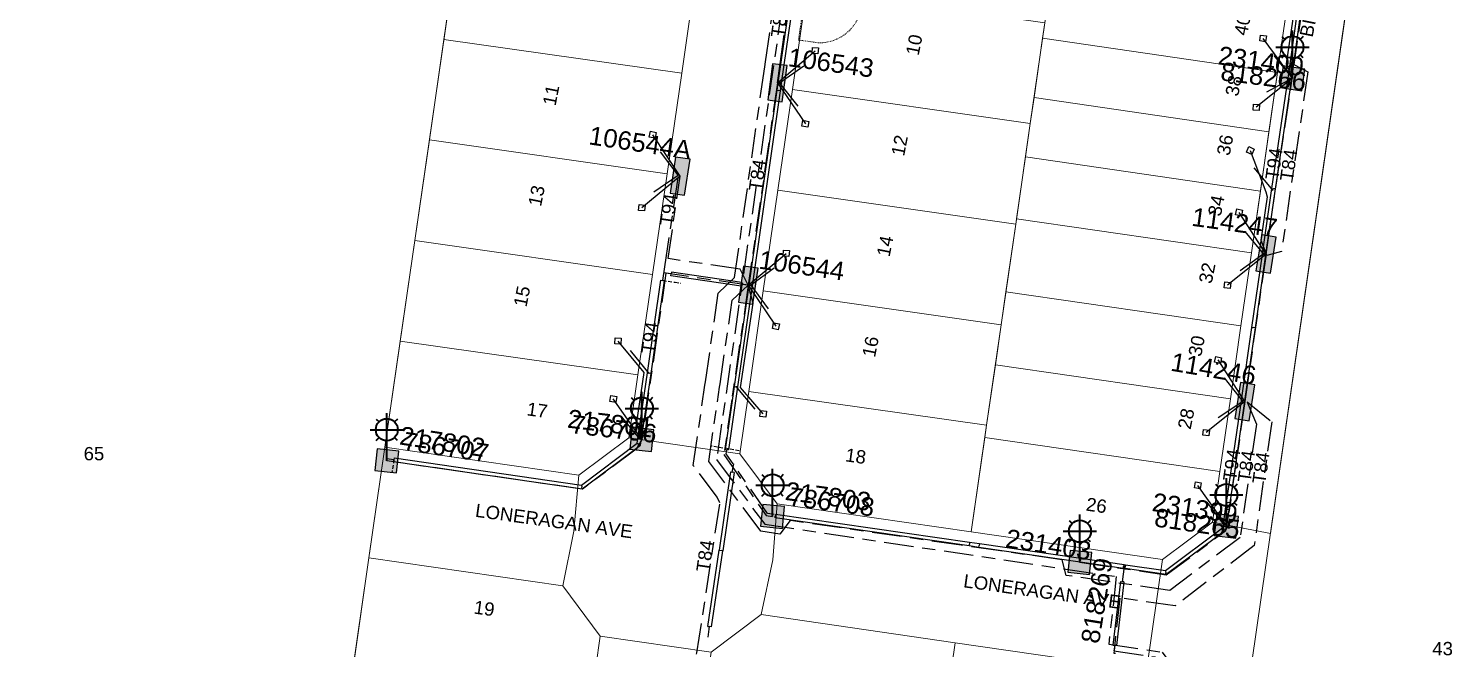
# Model space of a CAD drawing. Header units: metres. Extents: x 300545 to 301772, y 6244522 to 6246099.
# Drawn here: x 300962.2 to 301155.6, y 6245055.9 to 6245140.1 of the extents above; entities that cross this region are included whole.
import ezdxf
from ezdxf.enums import TextEntityAlignment as Align

# ---------------------------------------------------------------- set-up
doc = ezdxf.new("R2010")
doc.units = ezdxf.units.M
for name, pattern in [('Cable Exist UG', [8.2, 4, -1.2, 1.8, -1.2]), ('DASHED', [0.75, 0.5, -0.25]), ('HIDDEN', [0.375, 0.25, -0.125]), ('HIDDEN2', [0.1875, 0.125, -0.0625])]:
    doc.linetypes.add(name, pattern=pattern)
doc.layers.get('0').update_dxf_attribs({"color": 6})
for name, color, linetype, lineweight in [('Cadastre Land Parcels_SP_EXT', 9, 'Continuous', 5), ('Cadastre Other Property_SP_EXT', 9, 'HIDDEN', 5), ('Cadastre Roads_SP_EXT', 9, 'Continuous', 5)]:
    doc.layers.add(name, color=color, linetype=linetype, lineweight=lineweight)
for name, color, linetype in [('Duct_SP_EXT', 7, 'Continuous'), ('Equip_SP_SL_EXT', 7, 'Continuous'), ('Mains_HV_EXT', 7, 'Continuous'), ('Mains_LV_EXT', 7, 'Continuous'), ('Mains_LV_SL_EXT', 7, 'Continuous'), ('Services_SP_EXT', 7, 'Continuous'), ('SupportsUG_SP_LV_EXT', 7, 'Continuous'), ('SupportsUG_SP_LV_SL_EXT', 7, 'Continuous'), ('Trench_SP_EXT', 7, 'Continuous')]:
    doc.layers.add(name, color=color, linetype=linetype)
doc.layers.add('UNKNOWN_FEATURES', color=1, linetype='DASHED', plot=False)
doc.styles.add('COLUMN_LABEL', font='arial.ttf')
doc.styles.add('iecARIAL', font='arial.ttf', dxfattribs={"height": 2})
doc.styles.add('POLE_LABEL', font='arial.ttf')
doc.styles.get("Standard").update_dxf_attribs({"font": 'arial.ttf'})

# ---------------------------------------------------------------- blocks, each defined once
blk = doc.blocks.new('COLUMN_EXT')
blk.add_hatch(color=256).paths.add_polyline_path([(-1.49, 1.48), (-1.49, -1.49), (1.48, -1.49), (1.48, 1.48)])
blk.add_lwpolyline([(-1.49, -1.49), (1.48, -1.49), (1.48, 1.48), (-1.49, 1.48)], close=True)
for tag, height, style, flags, p in [('ASSET_NUM', 2.5, 'COLUMN_LABEL', 8, (2, 2)), ('STRUCTURE_PLANT_NUMBER', 0.2, 'POLE_LABEL', 9, (1.81, 0.03)), ('STREET_CODE', 0.2, 'COLUMN_LABEL', 9, (1.81, -0.2))]:
    blk.add_attdef(tag, text='', height=height, dxfattribs=dict(style=style, flags=flags)).set_placement(p, align=Align.MIDDLE_LEFT)
at = {"flags": 9}
for tag, p in [('COLUMN_TYPE', (1.81, -0.4)), ('OWNED_BY', (1.81, -0.6)), ('STATE', (1.81, -0.8)), ('USAGE', (1.81, -1)), ('STREETNAME', (1.81, -1.6)), ('SUBURB', (1.81, -1.8)), ('LEGEND', (1.81, -1.2)), ('LOCATION', (1.81, -1.4)), ('NOTES', (1.81, -2))]:
    blk.add_attdef(tag, text='', height=0.2, dxfattribs=at).set_placement(p, align=Align.MIDDLE_LEFT)
at = {"flags": 1}
blk.add_attdef('Z', (1.81, -2.35), '', height=0.2, dxfattribs=at)
blk = doc.blocks.new('PILLAR_EXT')
blk.add_hatch(color=256).paths.add_polyline_path([(-2.475, 0.99), (-2.475, -0.99), (2.475, -0.99), (2.475, 0.99)])
blk.add_lwpolyline([(-2.475, -0.99), (2.475, -0.99), (2.475, 0.99), (-2.475, 0.99)], close=True)
at = {"style": 'iecARIAL', "flags": 8}
blk.add_attdef('ASSET_NUM', (1.5, 3.5), '', height=2.5, dxfattribs=at)
for tag, p, flags in [('OWNED_BY', (0, -0.2), 9), ('STATE', (0, -0.4), 9), ('SUPPORT_TYPE', (0, -0.6), 9), ('STREETNAME', (0, -1.8), 9), ('SUBURB', (0, -2), 1), ('USAGE', (0, -0.8), 9), ('LEGEND', (0, -1), 9), ('LOCATION', (0, -1.2), 9), ('NOTES', (0, -1.4), 9), ('PARENT', (0, -1.6), 9)]:
    blk.add_attdef(tag, p, '', height=0.2, dxfattribs=dict(flags=flags))
blk = doc.blocks.new('SL_LANTERN_EXT')
at = {"lineweight": 40}
for p, q in [((0, 1.97), (0, 6.47)), ((-2.25, 4.22), (2.25, 4.22)), ((-1.46, 5.68), (-1.06, 5.28)), ((1.46, 5.68), (1.06, 5.28)), ((-1.46, 2.76), (-1.06, 3.16)), ((0, 0), (0, 2.72)), ((1.46, 2.76), (1.06, 3.16))]:
    blk.add_line(p, q, dxfattribs=at)
blk.add_circle((0, 4.22), 1.5, dxfattribs=at)
at = {"style": 'iecARIAL', "flags": 8}
blk.add_attdef('ASSET_NUM', (1.5, 1.5), '', height=2.5, dxfattribs=at)
for tag, p, height, flags in [('OPERATING_VOLTAGE', (0.98, -1.65), 0.2, 9), ('ORIENTATION', (0.98, -1.85), 0.2, 9), ('OWNED_BY', (0.98, -2.05), 0.2, 9), ('CONSTRUCTED_VOLTAGE', (0.98, -0.65), 0.2, 9), ('CONTROL_TYPE', (0.98, -0.85), 0.2, 9), ('LANTERN_PURPOSE', (0.98, -1.05), 0.2, 9), ('LANTERN_TYPE', (0.98, -1.25), 0.2, 9), ('NO_PHASES', (0.98, -1.45), 0.2, 9), ('LNUMBER', (2.18, -3.25), 2.5, 8), ('STATE', (0.98, -2.25), 0.2, 9), ('USAGE', (0.98, -2.45), 0.2, 9), ('CEXIST', (0.98, -2.65), 0.2, 9), ('CNEW', (0.98, -2.85), 0.2, 9), ('CNUMBER', (0.98, -3.05), 0.2, 9), ('CREMOVE', (0.98, -3.25), 0.2, 9), ('CREPLACE', (0.98, -3.45), 0.2, 9), ('LKINGHEIGHT', (0.98, -3.65), 0.2, 9), ('LBRACKET', (0.98, -3.85), 0.2, 9), ('LBRACKETVOCAB', (0.98, -4.05), 0.2, 9), ('LCATEGORY', (0.98, -4.25), 0.2, 9), ('LCHARGE1', (0.98, -4.45), 0.2, 9), ('LCHARGE1PERCENT', (0.98, -4.65), 0.2, 9), ('LCHARGE2', (0.98, -4.85), 0.2, 9), ('LCHARGE2PERCENT', (0.98, -5.05), 0.2, 9), ('LCHARGE3', (0.98, -5.25), 0.2, 9), ('LCHARGE3PERCENT', (0.98, -5.45), 0.2, 9), ('LEXIST', (0.98, -5.65), 0.2, 9), ('LLAMP', (0.98, -5.85), 0.2, 9), ('LLAMPVOCAB', (0.98, -6.05), 0.2, 9), ('LMAST', (0.98, -6.25), 0.2, 9), ('LMASTVOCAB', (0.98, -6.45), 0.2, 9), ('LNEW', (0.98, -6.65), 0.2, 9), ('LANTNUMBER', (0.98, -6.85), 0.2, 9), ('LOUTREACH', (0.98, -7.25), 0.2, 9), ('LOUTREACHVOCAB', (0.98, -7.45), 0.2, 9), ('LRATECODE', (0.98, -7.65), 0.2, 9), ('LREMOVE', (0.98, -7.85), 0.2, 9), ('STREETNAME', (0.98, -9.25), 0.2, 9), ('SUBURB', (0.98, -9.45), 0.2, 1), ('LREPLACE', (0.98, -8.05), 0.2, 9), ('LTYPE', (0.98, -8.25), 0.2, 9), ('LTYPEVOCAB', (0.98, -8.45), 0.2, 9), ('LEGEND', (0.98, -8.65), 0.2, 9), ('LOCATION', (0.98, -8.85), 0.2, 9), ('NOTES', (0.98, -9.05), 0.2, 9)]:
    blk.add_attdef(tag, p, '', height=height, dxfattribs=dict(flags=flags))
blk = doc.blocks.new('CCP_EXT')
at = {"flags": 9}
for tag, p in [('STATE', (0, -1.8)), ('NOTES', (0, -2))]:
    blk.add_attdef(tag, text='', height=0.2, dxfattribs=at).set_placement(p, align=Align.MIDDLE_LEFT)
blk.add_wipeout([(0, 0.57), (0.57, 0), (0, -0.57), (-0.57, 0)])
blk.add_lwpolyline([(-0.57, 0), (0, 0.57), (0.57, 0), (0, -0.57), (-0.57, 0)])
at = {"flags": 1}
blk.add_attdef('Z', (0, 0), '', height=0.2, dxfattribs=at)
at = {"flags": 9}
for tag, p in [('CCP_TYPE', (0, 0)), ('CONSTRUCTED_VOLTAGE', (0, -0.2)), ('OPERATING_VOLTAGE', (0, -0.6)), ('ORIENTATION', (0, -0.8)), ('OWNED_BY', (0, -1)), ('NO_PHASES', (0, -0.4)), ('USAGE', (0, -1.2)), ('LEGEND', (0, -1.4)), ('LIFE_SUPPORT', (0, -1.6))]:
    blk.add_attdef(tag, text='', height=0.2, dxfattribs=at).set_placement(p, align=Align.MIDDLE_LEFT)

msp = doc.modelspace()

# ---------------------------------------------------------------- linework, layer by layer
at = {"layer": 'Cadastre Land Parcels_SP_EXT', "linetype": 'Continuous'}
for points in [[(301031.15, 6245224.95), (300951.53, 6245236.55), (300929.86, 6245087.24), (300908.33, 6244937.91), (300987.99, 6244926.42), (301009.53, 6245075.71), (301031.15, 6245224.95)], [(301190.28, 6245201.92), (301150.52, 6245207.71), (301107.42, 6244909.21), (301147.24, 6244903.45), (301168.73, 6245052.71), (301190.28, 6245201.92)], [(301052.9, 6245147.66), (301020.62, 6245152.26), (301018.64, 6245138.6), (301050.92, 6245134.01), (301052.9, 6245147.66)], [(301100.23, 6245140.83), (301067.93, 6245145.44), (301065.95, 6245131.78), (301098.25, 6245127.18), (301100.23, 6245140.83)], [(301133.03, 6245142.54), (301101.15, 6245147.16), (301100.23, 6245140.83), (301099.93, 6245138.74), (301131.81, 6245134.09), (301133.03, 6245142.54)], [(301050.92, 6245134.01), (301018.64, 6245138.6), (301016.67, 6245124.95), (301048.94, 6245120.35), (301050.92, 6245134.01)], [(301131.81, 6245134.09), (301099.93, 6245138.74), (301098.76, 6245130.69), (301130.65, 6245126.04), (301131.81, 6245134.09)], [(301098.25, 6245127.18), (301065.95, 6245131.78), (301063.98, 6245118.12), (301096.27, 6245113.52), (301098.25, 6245127.18)], [(301130.65, 6245126.04), (301098.76, 6245130.69), (301098.25, 6245127.18), (301097.59, 6245122.64), (301129.49, 6245117.99), (301130.65, 6245126.04)], [(301048.94, 6245120.35), (301016.67, 6245124.95), (301014.69, 6245111.29), (301046.97, 6245106.7), (301048.94, 6245120.35)], [(301129.49, 6245117.99), (301097.59, 6245122.64), (301096.38, 6245114.23), (301128.28, 6245109.61), (301129.49, 6245117.99)], [(301096.27, 6245113.52), (301063.98, 6245118.12), (301062, 6245104.47), (301094.3, 6245099.86), (301096.27, 6245113.52)], [(301128.28, 6245109.61), (301096.38, 6245114.23), (301096.27, 6245113.52), (301094.94, 6245104.33), (301126.85, 6245099.71), (301128.28, 6245109.61)], [(301046.97, 6245106.7), (301014.69, 6245111.29), (301012.71, 6245097.63), (301044.99, 6245093.04), (301046.97, 6245106.7)], [(301094.3, 6245099.86), (301062, 6245104.47), (301060.02, 6245090.81), (301092.32, 6245086.21), (301094.3, 6245099.86)], [(301126.85, 6245099.71), (301094.94, 6245104.33), (301094.3, 6245099.86), (301093.51, 6245094.43), (301125.42, 6245089.82), (301126.85, 6245099.71)], [(301043.76, 6245084.51), (301044.99, 6245093.04), (301012.71, 6245097.63), (301010.62, 6245083.23), (301036.96, 6245079.43), (301043.76, 6245084.51)], [(301125.42, 6245089.82), (301093.51, 6245094.43), (301092.32, 6245086.21), (301092.08, 6245084.54), (301123.99, 6245079.92), (301125.42, 6245089.82)], [(301092.32, 6245086.21), (301060.02, 6245090.81), (301058.8, 6245082.35), (301063.88, 6245075.55), (301090.22, 6245071.75), (301092.32, 6245086.21)], [(301123, 6245073.06), (301123.99, 6245079.92), (301092.08, 6245084.54), (301090.22, 6245071.75), (301116.2, 6245067.98), (301123, 6245073.06)], [(301039.87, 6245057.59), (301034.79, 6245064.4), (301008.45, 6245068.21), (301006.39, 6245053.94), (301038.67, 6245049.27), (301039.87, 6245057.59)], [(301086.2, 6245043.89), (301088.05, 6245056.69), (301061.72, 6245060.51), (301054.91, 6245055.42), (301053.71, 6245047.1), (301086, 6245042.48), (301086.2, 6245043.89)], [(301119.11, 6245046.15), (301114.03, 6245052.94), (301088.05, 6245056.69), (301086.2, 6245043.89), (301118.12, 6245039.27), (301119.11, 6245046.15)]]:
    msp.add_lwpolyline(points, close=True, dxfattribs=at)
at = {"layer": 'Cadastre Roads_SP_EXT', "linetype": 'Continuous'}
for points in [[(301036.3, 6245071.85), (301036.96, 6245079.43), (301010.62, 6245083.23), (301009.53, 6245075.71), (301008.45, 6245068.21), (301034.79, 6245064.4), (301036.3, 6245071.85)], [(301116.2, 6245067.98), (301090.22, 6245071.75), (301063.88, 6245075.55), (301063.31, 6245067.95), (301061.72, 6245060.51), (301088.05, 6245056.69), (301114.03, 6245052.94), (301116.2, 6245067.98)], [(301042.73, 6244970.96), (301044.56, 6244983.65), (301046.39, 6244996.34), (301048.22, 6245009.03), (301050.05, 6245021.72), (301051.88, 6245034.41), (301053.71, 6245047.1), (301054.91, 6245055.42), (301039.87, 6245057.59), (301038.67, 6245049.27), (301036.84, 6245036.58), (301035.01, 6245023.89), (301033.18, 6245011.2), (301031.35, 6244998.51), (301029.52, 6244985.82), (301027.69, 6244973.13), (301026, 6244961.38), (301041.04, 6244959.21), (301042.73, 6244970.96)]]:
    msp.add_lwpolyline(points, close=True, dxfattribs=at)
at = {"layer": 'Duct_SP_EXT'}
for p, q in [((301065.59, 6245143.91), (301063.98, 6245132.71)), ((301066.07, 6245143.84), (301064.45, 6245132.64)), ((301134.48, 6245142.33), (301133.23, 6245133.35)), ((301134.95, 6245142.26), (301133.7, 6245133.28)), ((301063.98, 6245132.7), (301063.83, 6245131.69)), ((301063.98, 6245132.71), (301064.22, 6245132.68)), ((301063.98, 6245132.7), (301064.21, 6245132.67)), ((301064.45, 6245132.63), (301064.21, 6245132.67)), ((301064.45, 6245132.64), (301064.22, 6245132.68)), ((301064.45, 6245132.63), (301064.31, 6245131.62)), ((301133.23, 6245133.35), (301131.02, 6245118.35)), ((301133.7, 6245133.28), (301131.49, 6245118.28)), ((301133.23, 6245133.35), (301133.47, 6245133.32)), ((301133.23, 6245133.35), (301133.47, 6245133.32)), ((301133.7, 6245133.28), (301133.47, 6245133.32)), ((301133.7, 6245133.28), (301133.47, 6245133.32)), ((301063.83, 6245131.69), (301063.83, 6245131.69)), ((301063.83, 6245131.69), (301064.07, 6245131.66)), ((301063.83, 6245131.69), (301064.07, 6245131.66)), ((301064.31, 6245131.62), (301064.07, 6245131.66)), ((301064.31, 6245131.62), (301064.07, 6245131.66)), ((301064.31, 6245131.62), (301064.31, 6245131.62)), ((301131.02, 6245118.35), (301129.74, 6245109.49)), ((301131.49, 6245118.29), (301130.21, 6245109.43)), ((301131.02, 6245118.35), (301131.25, 6245118.32)), ((301131.02, 6245118.35), (301131.25, 6245118.32)), ((301131.49, 6245118.28), (301131.25, 6245118.32)), ((301131.49, 6245118.29), (301131.25, 6245118.32)), ((301129.72, 6245109.4), (301128.29, 6245099.5)), ((301130.2, 6245109.33), (301128.77, 6245099.44)), ((301129.74, 6245109.49), (301129.72, 6245109.4)), ((301129.72, 6245109.4), (301129.96, 6245109.37)), ((301129.74, 6245109.49), (301129.97, 6245109.46)), ((301129.74, 6245109.49), (301129.97, 6245109.46)), ((301130.2, 6245109.33), (301129.96, 6245109.37)), ((301130.21, 6245109.43), (301129.97, 6245109.46)), ((301130.21, 6245109.43), (301129.97, 6245109.46)), ((301130.21, 6245109.43), (301130.2, 6245109.33)), ((301049.45, 6245106.52), (301049.48, 6245106.76)), ((301049.52, 6245106.99), (301049.48, 6245106.76)), ((301059.08, 6245105.59), (301049.52, 6245106.99)), ((301046.29, 6245093.32), (301048.11, 6245105.91)), ((301046.76, 6245093.25), (301048.59, 6245105.84)), ((301048.11, 6245105.91), (301048.35, 6245105.87)), ((301048.59, 6245105.84), (301048.35, 6245105.87)), ((301059.01, 6245105.11), (301049.45, 6245106.52)), ((301060.02, 6245105.22), (301058.04, 6245091.47)), ((301060.49, 6245105.15), (301058.52, 6245091.41)), ((301059.01, 6245105.11), (301059.05, 6245105.35)), ((301059.08, 6245105.59), (301059.05, 6245105.35)), ((301060.02, 6245105.22), (301060.26, 6245105.18)), ((301060.02, 6245105.22), (301060.26, 6245105.18)), ((301060.49, 6245105.15), (301060.26, 6245105.18)), ((301060.49, 6245105.15), (301060.26, 6245105.18)), ((301128.29, 6245099.5), (301126.87, 6245089.61)), ((301128.77, 6245099.44), (301127.34, 6245089.54)), ((301128.29, 6245099.5), (301128.53, 6245099.47)), ((301128.77, 6245099.44), (301128.53, 6245099.47)), ((301044.99, 6245084.4), (301046.29, 6245093.32)), ((301045.47, 6245084.34), (301046.76, 6245093.25)), ((301046.29, 6245093.32), (301046.52, 6245093.29)), ((301046.29, 6245093.32), (301046.52, 6245093.29)), ((301046.76, 6245093.25), (301046.52, 6245093.29)), ((301046.76, 6245093.25), (301046.52, 6245093.29)), ((301058.04, 6245091.47), (301056.81, 6245082.93)), ((301058.52, 6245091.41), (301057.29, 6245082.86)), ((301058.04, 6245091.47), (301058.28, 6245091.44)), ((301058.04, 6245091.47), (301058.28, 6245091.44)), ((301058.52, 6245091.41), (301058.28, 6245091.44)), ((301058.52, 6245091.41), (301058.28, 6245091.44)), ((301126.86, 6245089.54), (301125.44, 6245079.71)), ((301127.33, 6245089.47), (301125.91, 6245079.64)), ((301126.87, 6245089.61), (301126.86, 6245089.54)), ((301126.86, 6245089.54), (301127.09, 6245089.51)), ((301126.86, 6245089.54), (301127.09, 6245089.51)), ((301126.87, 6245089.61), (301127.1, 6245089.57)), ((301127.33, 6245089.47), (301127.09, 6245089.51)), ((301127.33, 6245089.47), (301127.09, 6245089.51)), ((301127.34, 6245089.54), (301127.1, 6245089.57)), ((301127.34, 6245089.54), (301127.33, 6245089.47)), ((301037.3, 6245078.1), (301044.9, 6245083.77)), ((301037.42, 6245077.6), (301045.35, 6245083.5)), ((301044.9, 6245083.77), (301044.99, 6245084.4)), ((301044.9, 6245083.77), (301045.12, 6245083.64)), ((301044.99, 6245084.4), (301045.23, 6245084.37)), ((301044.99, 6245084.4), (301045.23, 6245084.37)), ((301045.35, 6245083.5), (301045.12, 6245083.64)), ((301045.47, 6245084.34), (301045.23, 6245084.37)), ((301045.47, 6245084.34), (301045.23, 6245084.37)), ((301045.35, 6245083.5), (301045.47, 6245084.34)), ((301011.81, 6245081.31), (301011.85, 6245081.54)), ((301011.88, 6245081.78), (301011.85, 6245081.54)), ((301011.88, 6245081.78), (301037.3, 6245078.1)), ((301056.81, 6245082.93), (301057.05, 6245082.89)), ((301057.29, 6245082.86), (301057.05, 6245082.89)), ((301011.81, 6245081.31), (301037.42, 6245077.6)), ((301057.55, 6245079.89), (301056.02, 6245069.24)), ((301058.03, 6245079.82), (301056.49, 6245069.17)), ((301057.55, 6245079.89), (301057.79, 6245079.85)), ((301058.03, 6245079.82), (301057.79, 6245079.85)), ((301125.44, 6245079.71), (301124.86, 6245075.75)), ((301125.91, 6245079.64), (301125.34, 6245075.68)), ((301125.44, 6245079.71), (301125.67, 6245079.68)), ((301125.91, 6245079.64), (301125.67, 6245079.68)), ((301037.3, 6245078.1), (301037.36, 6245077.85)), ((301037.42, 6245077.6), (301037.36, 6245077.85)), ((301124.86, 6245075.75), (301124.73, 6245074.82)), ((301124.86, 6245075.75), (301125.1, 6245075.71)), ((301063.6, 6245073.63), (301063.63, 6245073.87)), ((301063.67, 6245074.11), (301063.63, 6245073.87)), ((301090.02, 6245070.31), (301063.67, 6245074.11)), ((301124.73, 6245074.82), (301124.39, 6245072.49)), ((301124.73, 6245074.82), (301124.73, 6245074.82)), ((301124.73, 6245074.82), (301124.97, 6245074.79)), ((301124.73, 6245074.82), (301124.97, 6245074.79)), ((301125.21, 6245074.75), (301124.87, 6245072.42)), ((301125.21, 6245074.75), (301124.97, 6245074.79)), ((301125.21, 6245074.75), (301124.97, 6245074.79)), ((301125.34, 6245075.68), (301125.1, 6245075.71)), ((301125.34, 6245075.68), (301125.21, 6245074.75)), ((301125.21, 6245074.75), (301125.21, 6245074.75)), ((301089.95, 6245069.83), (301063.6, 6245073.63)), ((301124.36, 6245072.26), (301116.59, 6245066.45)), ((301124.81, 6245071.99), (301116.72, 6245065.94)), ((301124.39, 6245072.49), (301124.36, 6245072.26)), ((301124.36, 6245072.26), (301124.58, 6245072.12)), ((301124.39, 6245072.49), (301124.63, 6245072.45)), ((301124.39, 6245072.49), (301124.63, 6245072.45)), ((301124.81, 6245071.99), (301124.58, 6245072.12)), ((301124.87, 6245072.42), (301124.63, 6245072.45)), ((301124.87, 6245072.42), (301124.63, 6245072.45)), ((301124.87, 6245072.42), (301124.81, 6245071.99)), ((301089.95, 6245069.83), (301089.98, 6245070.07)), ((301089.95, 6245069.83), (301089.98, 6245070.07)), ((301090.02, 6245070.31), (301089.98, 6245070.07)), ((301090.02, 6245070.31), (301089.98, 6245070.07)), ((301091.34, 6245070.11), (301090.02, 6245070.31)), ((301090.02, 6245070.31), (301090.02, 6245070.31)), ((301091.34, 6245070.11), (301091.3, 6245069.88)), ((301105.1, 6245068.12), (301091.34, 6245070.11)), ((301054.49, 6245058.91), (301056.02, 6245069.24)), ((301054.96, 6245058.84), (301056.49, 6245069.17)), ((301056.02, 6245069.24), (301056.26, 6245069.2)), ((301056.02, 6245069.24), (301056.26, 6245069.2)), ((301056.49, 6245069.17), (301056.26, 6245069.2)), ((301056.49, 6245069.17), (301056.26, 6245069.2)), ((301091.27, 6245069.64), (301089.95, 6245069.83)), ((301089.95, 6245069.83), (301089.95, 6245069.83)), ((301091.27, 6245069.64), (301091.3, 6245069.88)), ((301105.03, 6245067.64), (301091.27, 6245069.64)), ((301105.1, 6245068.12), (301105.07, 6245067.88)), ((301105.1, 6245068.12), (301105.07, 6245067.88)), ((301110.98, 6245067.26), (301105.1, 6245068.12)), ((301105.03, 6245067.64), (301105.07, 6245067.88)), ((301105.03, 6245067.64), (301105.07, 6245067.88)), ((301110.91, 6245066.79), (301105.03, 6245067.64)), ((301110.87, 6245066.79), (301110.9, 6245067.03)), ((301111.11, 6245066.76), (301110.87, 6245066.79)), ((301110.94, 6245067.27), (301110.9, 6245067.03)), ((301110.91, 6245066.79), (301110.95, 6245067.02)), ((301111.18, 6245067.23), (301110.94, 6245067.27)), ((301110.98, 6245067.26), (301110.95, 6245067.02)), ((301111.11, 6245066.76), (301111.15, 6245067)), ((301116.72, 6245065.94), (301111.11, 6245066.76)), ((301111.18, 6245067.23), (301111.15, 6245067)), ((301116.59, 6245066.45), (301111.18, 6245067.23)), ((301116.59, 6245066.45), (301116.66, 6245066.2)), ((301116.72, 6245065.94), (301116.66, 6245066.2)), ((301110.49, 6245065.01), (301109.47, 6245056.37)), ((301110.97, 6245064.95), (301109.94, 6245056.32)), ((301110.49, 6245065.01), (301110.73, 6245064.98)), ((301110.97, 6245064.95), (301110.73, 6245064.98)), ((301054.49, 6245058.91), (301054.72, 6245058.88)), ((301054.96, 6245058.84), (301054.72, 6245058.88)), ((301109.47, 6245056.37), (301109.7, 6245056.34)), ((301109.94, 6245056.32), (301109.7, 6245056.34))]:
    msp.add_line(p, q, dxfattribs=at)
at = {"layer": 'Mains_LV_EXT', "linetype": 'Cable Exist UG'}
for points in [[(301059.96, 6245105.23), (301058.85, 6245107.42), (301058.85, 6245107.42), (301049.08, 6245108.83), (301050.71, 6245120.03)], [(301130.26, 6245109.46), (301127.38, 6245089.42)], [(301059.96, 6245105.23), (301048.79, 6245106.85), (301048.79, 6245106.85), (301045.52, 6245084.29)], [(301127.38, 6245089.42), (301125.01, 6245073.02)]]:
    msp.add_lwpolyline(points, dxfattribs=at)
at = {"layer": 'Mains_LV_SL_EXT', "linetype": 'Cable Exist UG'}
for points in [[(301045.52, 6245084.29), (301044.74, 6245082.97), (301044.74, 6245082.97), (301037.44, 6245077.53), (301010.89, 6245081.38)], [(301104.95, 6245067.65), (301116.69, 6245065.89), (301124.8, 6245071.91), (301124.87, 6245072.54)]]:
    msp.add_lwpolyline(points, dxfattribs=at)
at = {"layer": 'Trench_SP_EXT', "linetype": 'Cable Exist UG'}
for points in [[(301064.22, 6245132.69), (301067.78, 6245135.21)], [(301064.21, 6245132.67), (301066.88, 6245129.25)], [(301133.86, 6245133.32), (301130.06, 6245131.28)], [(301050.45, 6245120.17), (301047.77, 6245123.69)], [(301131.22, 6245118.1), (301128.31, 6245121.56)], [(301050.44, 6245120.12), (301046.82, 6245117.6)], [(301048.35, 6245105.88), (301048.62, 6245107.74), (301050.51, 6245120.16)], [(301129.97, 6245109.45), (301127.14, 6245112.84)], [(301049.44, 6245106.76), (301048.5, 6245106.89)], [(301059.05, 6245105.37), (301059.95, 6245105.26)], [(301060.29, 6245105.23), (301062.92, 6245101.68)], [(301127.09, 6245089.5), (301124.42, 6245092.93)], [(301127.09, 6245089.46), (301123.43, 6245087.01)], [(301045.23, 6245084.36), (301042.47, 6245087.74)], [(301011.85, 6245081.54), (301010.91, 6245081.65)], [(301063.46, 6245074.12), (301062.57, 6245074.25), (301056.97, 6245082.33), (301057.05, 6245082.89)], [(301057.79, 6245079.85), (301057.99, 6245080.96)], [(301124.65, 6245072.56), (301121.88, 6245076.27)], [(301110.98, 6245067.02), (301110.73, 6245064.98)], [(301054.54, 6245057.47), (301054.72, 6245058.88)], [(301109.71, 6245056.37), (301109.58, 6245055.29), (301109.84, 6245055.26)]]:
    msp.add_lwpolyline(points, dxfattribs=at)
at = {"layer": 'UNKNOWN_FEATURES'}
for points in [[(301048.36, 6245105.86), (301050.04, 6245105.62), (301050.82, 6245105.51)], [(301011.85, 6245081.54), (301011.58, 6245079.75)], [(301058.74, 6245082.76), (301054.91, 6245083.39)]]:
    msp.add_lwpolyline(points, dxfattribs=at)

# ---------------------------------------------------------------- block references
at = {"layer": 'Equip_SP_SL_EXT'}
ref = msp.add_blockref('SL_LANTERN_EXT', (301133.85, 6245133.32), dxfattribs=at)
ref.add_attrib('ASSET_NUM', '231400', dxfattribs={"layer": '0', "height": 2.5, "rotation": 351.8999, "style": 'iecARIAL'}).set_placement((301135.35, 6245134.82), align=Align.MIDDLE_RIGHT)
ref = msp.add_blockref('SL_LANTERN_EXT', (301045.52, 6245084.29), dxfattribs=at)
ref.add_attrib('ASSET_NUM', '217801', dxfattribs={"layer": '0', "height": 2.5, "rotation": 353.3172, "style": 'iecARIAL'}).set_placement((301047.02, 6245085.79), align=Align.MIDDLE_RIGHT)
ref = msp.add_blockref('SL_LANTERN_EXT', (301010.89, 6245081.38), dxfattribs=at)
ref.add_attrib('ASSET_NUM', '217802', dxfattribs={"layer": '0', "height": 2.5, "rotation": 351.4954, "style": 'iecARIAL'}).set_placement((301012.39, 6245082.88), align=Align.BOTTOM_LEFT)
ref = msp.add_blockref('SL_LANTERN_EXT', (301063.26, 6245073.85), dxfattribs=at)
ref.add_attrib('ASSET_NUM', '217803', dxfattribs={"layer": '0', "height": 2.5, "rotation": 352.4897, "style": 'iecARIAL'}).set_placement((301064.76, 6245075.35), align=Align.BOTTOM_LEFT)
ref = msp.add_blockref('SL_LANTERN_EXT', (301124.87, 6245072.54), dxfattribs=at)
ref.add_attrib('ASSET_NUM', '231399', dxfattribs={"layer": '0', "height": 2.5, "rotation": 351.1457, "style": 'iecARIAL'}).set_placement((301126.37, 6245074.04), align=Align.MIDDLE_RIGHT)
ref = msp.add_blockref('SL_LANTERN_EXT', (301104.98, 6245067.61), dxfattribs=at)
ref.add_attrib('ASSET_NUM', '231403', dxfattribs={"layer": '0', "height": 2.5, "rotation": 351.0707, "style": 'iecARIAL'}).set_placement((301106.48, 6245069.11), align=Align.MIDDLE_RIGHT)
at = {"layer": 'SupportsUG_SP_LV_EXT'}
ref = msp.add_blockref('PILLAR_EXT', (301063.92, 6245132.71), dxfattribs=dict(at, rotation=262.27856951244))
ref.add_attrib('ASSET_NUM', '106543', dxfattribs={"layer": '0', "height": 2.5, "rotation": 352.2786, "style": 'iecARIAL'}).set_placement((301065.42, 6245136.21), align=Align.MIDDLE_LEFT)
ref = msp.add_blockref('PILLAR_EXT', (301050.71, 6245120.03), dxfattribs=dict(at, rotation=81.50093661152603))
ref.add_attrib('ASSET_NUM', '106544A', dxfattribs={"layer": '0', "height": 2.5, "rotation": 351.5009, "style": 'iecARIAL'}).set_placement((301052.21, 6245123.53), align=Align.MIDDLE_RIGHT)
ref = msp.add_blockref('PILLAR_EXT', (301130.26, 6245109.46), dxfattribs=dict(at, rotation=80.97930942415512))
ref.add_attrib('ASSET_NUM', '114247', dxfattribs={"layer": '0', "height": 2.5, "rotation": 352.1819, "style": 'iecARIAL'}).set_placement((301131.76, 6245112.96), align=Align.MIDDLE_RIGHT)
ref = msp.add_blockref('PILLAR_EXT', (301059.96, 6245105.23), dxfattribs=dict(at, rotation=261.9190354958434))
ref.add_attrib('ASSET_NUM', '106544', dxfattribs={"layer": '0', "height": 2.5, "rotation": 351.919, "style": 'iecARIAL'}).set_placement((301061.46, 6245108.73), align=Align.MIDDLE_LEFT)
ref = msp.add_blockref('PILLAR_EXT', (301127.38, 6245089.42), dxfattribs=dict(at, rotation=80.6877294321642))
ref.add_attrib('ASSET_NUM', '114246', dxfattribs={"layer": '0', "height": 2.5, "rotation": 350.342, "style": 'iecARIAL'}).set_placement((301128.88, 6245092.92), align=Align.MIDDLE_RIGHT)
at = {"layer": 'SupportsUG_SP_LV_SL_EXT'}
ref = msp.add_blockref('COLUMN_EXT', (301133.85, 6245133.32), dxfattribs=dict(at, rotation=351.6867211485891))
ref.add_attrib('ASSET_NUM', '818266', dxfattribs={"layer": '0', "height": 2.5, "rotation": 352.7718, "style": 'COLUMN_LABEL'}).set_placement((301135.85, 6245134.07), align=Align.TOP_RIGHT)
ref = msp.add_blockref('COLUMN_EXT', (301045.52, 6245084.29), dxfattribs=dict(at, rotation=353.3171780862469))
ref.add_attrib('ASSET_NUM', '786706', dxfattribs={"layer": '0', "height": 2.5, "rotation": 353.3172, "style": 'COLUMN_LABEL'}).set_placement((301047.52, 6245085.04), align=Align.MIDDLE_RIGHT)
ref = msp.add_blockref('COLUMN_EXT', (301010.89, 6245081.38), dxfattribs=dict(at, rotation=353.6598081583334))
ref.add_attrib('ASSET_NUM', '786707', dxfattribs={"layer": '0', "height": 2.5, "rotation": 351.4954, "style": 'COLUMN_LABEL'}).set_placement((301012.89, 6245082.13), align=Align.BOTTOM_LEFT)
ref = msp.add_blockref('COLUMN_EXT', (301063.26, 6245073.85), dxfattribs=dict(at, rotation=84.0921607038056))
ref.add_attrib('ASSET_NUM', '786708', dxfattribs={"layer": '0', "height": 2.5, "rotation": 352.4897, "style": 'COLUMN_LABEL'}).set_placement((301065.26, 6245074.6), align=Align.BOTTOM_LEFT)
ref = msp.add_blockref('COLUMN_EXT', (301124.87, 6245072.54), dxfattribs=dict(at, rotation=353.0685754614291))
ref.add_attrib('ASSET_NUM', '818265', dxfattribs={"layer": '0', "height": 2.5, "rotation": 351.6743, "style": 'COLUMN_LABEL'}).set_placement((301126.87, 6245073.29), align=Align.TOP_RIGHT)
ref = msp.add_blockref('COLUMN_EXT', (301104.98, 6245067.61), dxfattribs=dict(at, rotation=84.17589099322694))
ref.add_attrib('ASSET_NUM', '818269', dxfattribs={"layer": '0', "height": 2.5, "rotation": 80.7668, "style": 'COLUMN_LABEL'}).set_placement((301106.98, 6245068.36), align=Align.TOP_RIGHT)

# ---------------------------------------------------------------- texts
at = {"layer": 'Cadastre Land Parcels_SP_EXT'}
for s, rotation, p in [('40', 78.7474, (301127.66, 6245139.01)), ('10', 78.7303, (301083.09, 6245136.31)), ('11', 78.7303, (301033.79, 6245129.48)), ('38', 78.7502, (301126.46, 6245130.76)), ('12', 78.7295, (301081.11, 6245122.65)), ('36', 78.7433, (301125.3, 6245122.71)), ('13', 78.7287, (301031.82, 6245115.82)), ('34', 78.7491, (301124.11, 6245114.49)), ('14', 78.7247, (301079.14, 6245108.99)), ('32', 78.7445, (301122.87, 6245105.34)), ('15', 78.7327, (301029.84, 6245102.17)), ('16', 78.7303, (301077.16, 6245095.34)), ('30', 78.7512, (301121.44, 6245095.44)), ('17', 352.1307, (301029.81, 6245087.57)), ('28', 78.7445, (301120.01, 6245085.55)), ('18', 352.1329, (301073.05, 6245081.33)), ('26', 352.0901, (301105.73, 6245074.64)), ('19', 352.1208, (301022.61, 6245060.66))]:
    msp.add_text(s, height=1.8, rotation=rotation, dxfattribs=at).set_placement(p)
for s, p in [('65', (300969.73, 6245081.46)), ('43', (301152.84, 6245055))]:
    msp.add_text(s, height=1.8, dxfattribs=at).set_placement(p)
at = {"layer": 'Cadastre Roads_SP_EXT'}
for s, rotation, p in [('BIRD WALTON AVE', 78.7478, (301136.57, 6245138.79)), ('LONERAGAN AVE', 352.1307, (301022.81, 6245073.8)), ('LONERAGAN AVE', 352.1263, (301089.09, 6245064.23))]:
    msp.add_text(s, height=1.8, rotation=rotation, dxfattribs=at).set_placement(p)
at = {"layer": 'Mains_LV_EXT'}
for s, rotation, p in [('T84', 81.8026, (301064.79, 6245138.77)), ('T84', 81.8026, (301061.78, 6245117.89)), ('T94', 82.0075, (301131.92, 6245119.43)), ('T84', 82.0075, (301133.91, 6245119.25)), ('T94', 81.7455, (301049.72, 6245113.21)), ('T94', 81.7468, (301047.19, 6245095.82)), ('T94', 82.0075, (301126.18, 6245078.55)), ('T84', 82.0075, (301128.17, 6245078.36)), ('T84', 82.0671, (301130.15, 6245078.16)), ('T84', 81.763, (301054.66, 6245066.2))]:
    msp.add_text(s, height=1.8, rotation=rotation, dxfattribs=at).set_placement(p)

# ---------------------------------------------------------------- next in the draw order: block references
at = {"layer": 'Services_SP_EXT'}
for p, rotation in [((301069.05, 6245137.06), 220.2785694946364), ((301129.86, 6245138.73), 306.3915261015666), ((301128.93, 6245129.38), 42.39152616695075), ((301067.71, 6245127.15), 124.2785694485005), ((301046.99, 6245125.64), 303.5009369128645), ((301128.12, 6245123.5), 290.8808885968635), ((301045.52, 6245115.75), 39.50093648738811), ((301126.6, 6245115.1), 302.9793094203438), ((301065.12, 6245109.55), 219.9190354386375), ((301125.03, 6245105.22), 38.97930923476073), ((301063.71, 6245099.65), 123.9190355238361), ((301042.28, 6245097.64), 41.3171779793014), ((301123.75, 6245095.08), 302.6877295316162), ((301041.63, 6245089.78), 305.3171781186269), ((301061.98, 6245087.77), 37.32566871590269), ((301122.13, 6245085.21), 38.68772936517796), ((301121, 6245078.05), 305.0685754946707)]:
    msp.add_blockref('CCP_EXT', p, dxfattribs=dict(at, rotation=rotation))

# ---------------------------------------------------------------- next in the draw order: linework, layer by layer
at = {"layer": 'Cadastre Other Property_SP_EXT', "linetype": 'HIDDEN2'}
msp.add_lwpolyline([(301066.78, 6245138.51), (301069.5, 6245138.13), (301069.5, 6245138.13, 0.36605), (301075.31, 6245142.84), (301075.31, 6245142.84), (301075.92, 6245147.31), (301075.92, 6245147.31, 0.335481), (301071.68, 6245153.39), (301071.68, 6245153.39), (301068.98, 6245153.73), (301066.78, 6245138.51)], format="xyb", close=True, dxfattribs=at)
at = {"layer": 'Cadastre Roads_SP_EXT', "linetype": 'Continuous'}
msp.add_lwpolyline([(301150.53, 6245207.71), (301141.76, 6245202.91), (301140.76, 6245195.98), (301139.33, 6245186.09), (301137.9, 6245176.19), (301136.47, 6245166.29), (301133.03, 6245142.54), (301128.28, 6245109.61), (301126.85, 6245099.71), (301125.42, 6245089.82), (301123.99, 6245079.92), (301123, 6245073.06), (301130.86, 6245071.5), (301150.53, 6245207.71)], close=True, dxfattribs=at)
msp.add_lwpolyline([(301052.9, 6245147.66), (301050.92, 6245134.01), (301048.94, 6245120.35), (301046.97, 6245106.7), (301044.99, 6245093.04), (301043.76, 6245084.51), (301058.8, 6245082.35), (301060.02, 6245090.81), (301060.02, 6245090.81), (301062, 6245104.47), (301063.98, 6245118.12), (301065.95, 6245131.78), (301067.93, 6245145.44)], dxfattribs=at)
at = {"layer": 'Duct_SP_EXT'}
for p, q in [((301063.83, 6245131.69), (301060.02, 6245105.22)), ((301064.31, 6245131.62), (301060.49, 6245105.15))]:
    msp.add_line(p, q, dxfattribs=at)
at = {"layer": 'Mains_HV_EXT', "linetype": 'Cable Exist UG'}
msp.add_lwpolyline([(301069.86, 6245145.85), (301069.7, 6245144.14), (301064.57, 6245143.16), (301055.65, 6245081.55), (301062.21, 6245072.77), (301109.93, 6245065.67), (301108.91, 6245056.5), (301116.14, 6245055.42), (301122.38, 6245046.82), (301108.42, 6244946.99), (301107.1, 6244939.8), (301102.97, 6244911.19), (301100.52, 6244909.17), (301074.06, 6244912.95), (301071.29, 6244892.71), (301069.42, 6244891.49)], dxfattribs=at)
at = {"layer": 'Mains_LV_EXT', "linetype": 'Cable Exist UG'}
for points in [[(301138.46, 6245166.04), (301138.44, 6245165.92), (301137.99, 6245162.72), (301137.99, 6245162.72), (301134.04, 6245135.19), (301135.95, 6245134.2), (301135.95, 6245134.2), (301132.35, 6245109.8), (301130.38, 6245109.27)], [(301050.06, 6245034.73), (301050.47, 6245037.63), (301050.47, 6245037.63), (301051.8, 6245047), (301052.98, 6245055.34), (301056.12, 6245075.68), (301055.72, 6245076.44), (301055.72, 6245076.44), (301052.5, 6245080.75), (301054.08, 6245091.67), (301054.15, 6245092.11), (301055.89, 6245104.13), (301058.11, 6245106.29), (301058.11, 6245106.29), (301061.73, 6245131.57), (301062.21, 6245134.88), (301062.21, 6245134.88), (301062.31, 6245135.56), (301063.68, 6245145.12), (301063.89, 6245146.41), (301069.86, 6245145.85)], [(301063.92, 6245132.71), (301064.29, 6245135.27), (301064.29, 6245135.27), (301065.66, 6245144.83), (301069.86, 6245145.85)], [(301063.92, 6245132.71), (301059.96, 6245105.23)], [(301130.26, 6245109.46), (301130.36, 6245110.36), (301130.36, 6245110.36), (301133.81, 6245133.27)], [(301127.7, 6245089.33), (301128.97, 6245086.37), (301128.97, 6245086.37), (301126.74, 6245070.98), (301117.19, 6245063.79), (301103.13, 6245065.84), (301102.57, 6245067.95), (301102.57, 6245067.95), (301094.21, 6245069.15), (301088.86, 6245069.93), (301088.86, 6245069.93), (301065.66, 6245073.27), (301064.26, 6245071.45), (301064.26, 6245071.45), (301061.67, 6245071.83), (301054.6, 6245081.28), (301056.06, 6245091.38), (301056.13, 6245091.83), (301056.13, 6245091.83), (301057.77, 6245103.18), (301059.96, 6245105.23)], [(301127.7, 6245089.4), (301131.03, 6245086.68), (301131.03, 6245086.68), (301128.66, 6245069.87), (301117.94, 6245061.72), (301110.39, 6245062.76), (301109.67, 6245056.08), (301109.6, 6245055.59), (301109.6, 6245055.59), (301115.16, 6245054.77), (301121.24, 6245046.64), (301120.13, 6245038.97)]]:
    msp.add_lwpolyline(points, dxfattribs=at)
at = {"layer": 'Mains_LV_SL_EXT', "linetype": 'Cable Exist UG'}
msp.add_lwpolyline([(301059.96, 6245105.23), (301057.73, 6245089.72), (301057.73, 6245089.72), (301056.65, 6245082.26), (301062.4, 6245073.97), (301063.26, 6245073.85)], dxfattribs=at)
at = {"layer": 'Services_SP_EXT'}
for points in [[(301131.37, 6245147.93), (301134.01, 6245142.27), (301134.01, 6245142.27), (301133, 6245135.26), (301133.85, 6245133.32)], [(301133.85, 6245133.32), (301129.86, 6245138.73)], [(301063.92, 6245132.71), (301069.05, 6245137.06)], [(301063.92, 6245132.71), (301067.71, 6245127.15)], [(301133.85, 6245133.32), (301128.93, 6245129.38)], [(301050.71, 6245120.03), (301046.99, 6245125.64)], [(301128.12, 6245123.5), (301130.25, 6245117.92), (301130.39, 6245117.24), (301130.39, 6245117.24), (301129.54, 6245111.32), (301130.38, 6245109.27)], [(301050.71, 6245120.03), (301045.52, 6245115.75)], [(301130.26, 6245109.46), (301126.6, 6245115.1)], [(301059.96, 6245105.23), (301065.12, 6245109.55)], [(301130.26, 6245109.46), (301125.03, 6245105.22)], [(301061.98, 6245087.77), (301058.9, 6245091.34), (301060.63, 6245102.81), (301059.96, 6245105.23)], [(301059.96, 6245105.23), (301063.71, 6245099.65)], [(301045.52, 6245084.29), (301044.82, 6245086.63), (301045.81, 6245093.38), (301042.28, 6245097.64)], [(301127.38, 6245089.42), (301123.75, 6245095.08)], [(301045.52, 6245084.29), (301041.63, 6245089.78)], [(301127.38, 6245089.42), (301122.13, 6245085.21)], [(301124.87, 6245072.54), (301121, 6245078.05)]]:
    msp.add_lwpolyline(points, dxfattribs=at)
at = {"layer": 'Trench_SP_EXT', "linetype": 'Cable Exist UG'}
for points in [[(301133.86, 6245133.32), (301130.68, 6245137.25)], [(301129.99, 6245109.55), (301126.36, 6245106.89)], [(301060.26, 6245105.21), (301063.79, 6245107.79)], [(301046.52, 6245093.26), (301043.78, 6245096.59)], [(301058.28, 6245091.47), (301061.07, 6245088.1)]]:
    msp.add_lwpolyline(points, dxfattribs=at)

doc.saveas('drawing.dxf')
